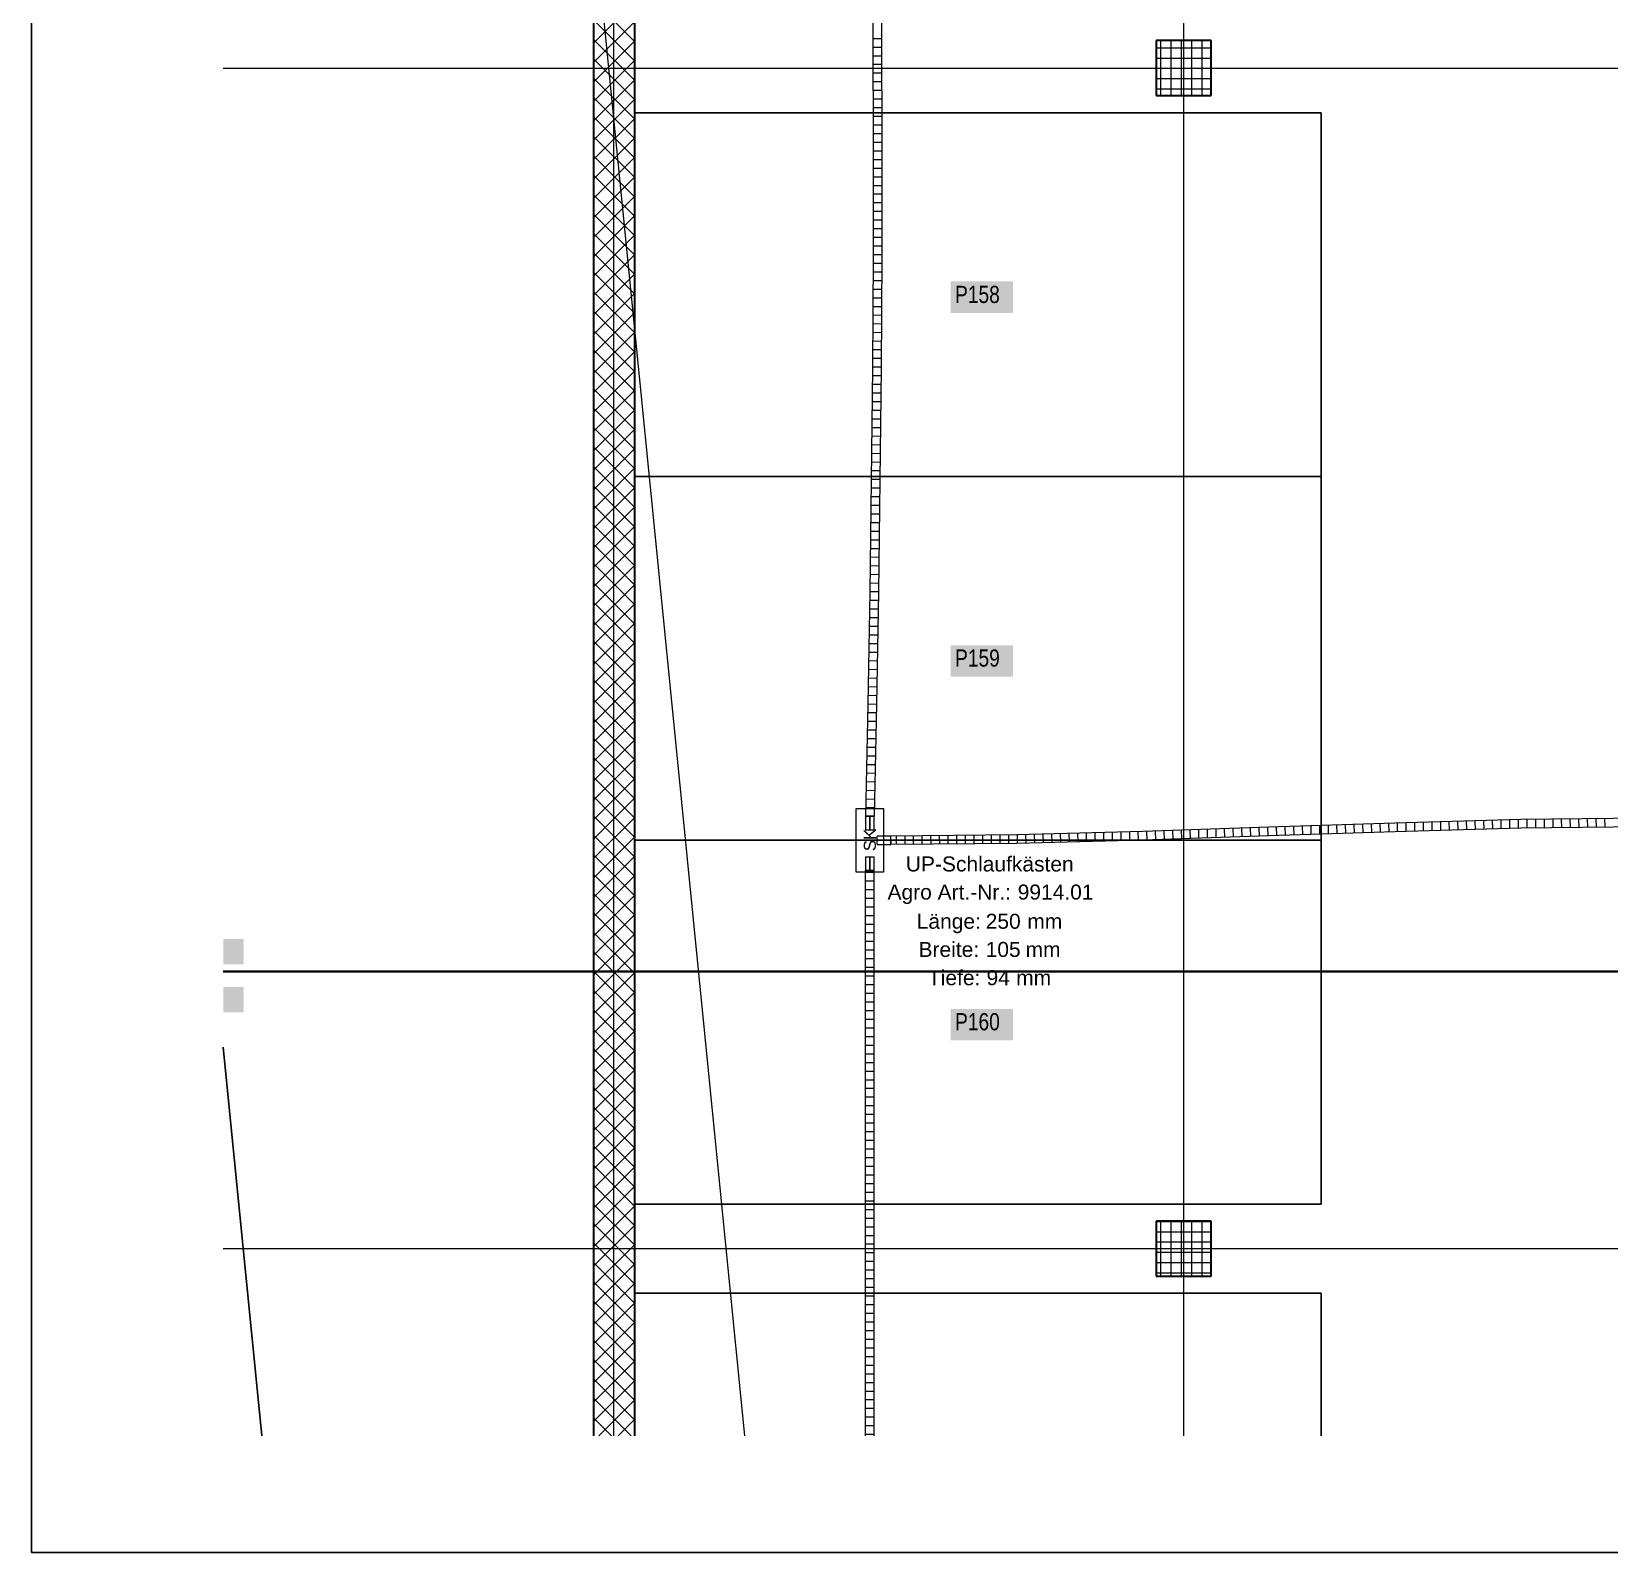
# Model space of a CAD drawing. Extents: x -882 to 613, y -179 to 707.
# Drawn here: x -882.4 to -652.5, y -174.5 to 47.1 of the extents above; entities that cross this region are included whole.
import ezdxf
from ezdxf.lldxf.tags import DXFTag

# ---------------------------------------------------------------- set-up
doc = ezdxf.new("R2010")
doc.units = 0
doc.layers.get('0').update_dxf_attribs({"lineweight": 13})
for name, color, linetype, lineweight, true_color in [('A-____-MATC-OTLN', 7, 'Strichpunkt - Mittel', 40, 0x0080ff), ('A-DETL-____-OTLN', 5, 'Continuous', 9, 0x0000ff), ('C-PROP-LINE-OTLN', 7, '_Grundgrenze_', 25, 0x800000), ('EL01_WAN_Röhre Decke', 1, 'Continuous', 13, 0xff0000), ('EL01_WAN_Röhre Decke Typ', 1, 'Continuous', 13, 0xff0000), ('EL01_WAN_Schlaufkasten', 1, 'Continuous', 13, 0xff0000), ('G-____-____-SYMB', 7, 'Strichpunkt - Weit', 5, 0x008080)]:
    doc.layers.add(name, color=color, linetype=linetype, lineweight=lineweight, true_color=true_color)
for name, color, linetype, lineweight in [('A-WALL-____-MCUT', 7, 'Continuous', 35), ('A-WALL-____-PATT', 7, 'Continuous', 35), ('C-PRKG-____-IDEN', 7, 'Continuous', 5), ('C-PRKG-____-OTLN', 7, 'Continuous', 9), ('S-COLS-____-MCUT', 7, 'Continuous', 35), ('S-COLS-____-OTLN', 7, 'Continuous', 9), ('S-GRID-____-OTLN', 7, 'Continuous', 5)]:
    doc.layers.add(name, color=color, linetype=linetype, lineweight=lineweight)
doc.styles.get("Standard").update_dxf_attribs({"font": 'arial.ttf'})
tags = doc.linetypes.add('_Grundgrenze_', pattern=[0.45, 0.2, -0.05, 0.05, -0.05, 0.05, -0.05]).pattern_tags.tags
tags[14:15] = [DXFTag(74, 4), DXFTag(75, 0), DXFTag(340, '0'), DXFTag(46, 1.0), DXFTag(50, 0.0), DXFTag(44, 0.0), DXFTag(45, 0.0)]
tags[12:13] = [DXFTag(74, 4), DXFTag(75, 0), DXFTag(340, '0'), DXFTag(46, 1.0), DXFTag(50, 0.0), DXFTag(44, 0.0), DXFTag(45, 0.0)]
tags[10:11] = [DXFTag(74, 4), DXFTag(75, 0), DXFTag(340, '0'), DXFTag(46, 1.0), DXFTag(50, 0.0), DXFTag(44, 0.0), DXFTag(45, 0.0)]
tags[8:9] = [DXFTag(74, 4), DXFTag(75, 0), DXFTag(340, '0'), DXFTag(46, 1.0), DXFTag(50, 0.0), DXFTag(44, 0.0), DXFTag(45, 0.0)]
tags[6:7] = [DXFTag(74, 4), DXFTag(75, 0), DXFTag(340, '0'), DXFTag(46, 1.0), DXFTag(50, 0.0), DXFTag(44, 0.0), DXFTag(45, 0.0)]
tags[4:5] = [DXFTag(74, 4), DXFTag(75, 0), DXFTag(340, '0'), DXFTag(46, 1.0), DXFTag(50, 0.0), DXFTag(44, 0.0), DXFTag(45, 0.0)]
tags = doc.linetypes.add('_Rasterlinie_', pattern=[0.375, 0.2, -0.05, 0.075, -0.05]).pattern_tags.tags
tags[10:11] = [DXFTag(74, 4), DXFTag(75, 0), DXFTag(340, '0'), DXFTag(46, 1.0), DXFTag(50, 0.0), DXFTag(44, 0.0), DXFTag(45, 0.0)]
tags[8:9] = [DXFTag(74, 4), DXFTag(75, 0), DXFTag(340, '0'), DXFTag(46, 1.0), DXFTag(50, 0.0), DXFTag(44, 0.0), DXFTag(45, 0.0)]
tags[6:7] = [DXFTag(74, 4), DXFTag(75, 0), DXFTag(340, '0'), DXFTag(46, 1.0), DXFTag(50, 0.0), DXFTag(44, 0.0), DXFTag(45, 0.0)]
tags[4:5] = [DXFTag(74, 4), DXFTag(75, 0), DXFTag(340, '0'), DXFTag(46, 1.0), DXFTag(50, 0.0), DXFTag(44, 0.0), DXFTag(45, 0.0)]
tags = doc.linetypes.add('_Strichliert - Fein_', pattern=[0.15, 0.1, -0.05]).pattern_tags.tags
tags[6:7] = [DXFTag(74, 4), DXFTag(75, 0), DXFTag(340, '0'), DXFTag(46, 1.0), DXFTag(50, 0.0), DXFTag(44, 0.0), DXFTag(45, 0.0)]
tags[4:5] = [DXFTag(74, 4), DXFTag(75, 0), DXFTag(340, '0'), DXFTag(46, 1.0), DXFTag(50, 0.0), DXFTag(44, 0.0), DXFTag(45, 0.0)]
tags = doc.linetypes.add('Strichpunkt - Mittel', pattern=[0.35, 0.15, -0.1, 0, -0.1]).pattern_tags.tags
tags[10:11] = [DXFTag(74, 4), DXFTag(75, 0), DXFTag(340, '0'), DXFTag(46, 1.0), DXFTag(50, 0.0), DXFTag(44, 0.0), DXFTag(45, 0.0)]
tags[8:9] = [DXFTag(74, 4), DXFTag(75, 0), DXFTag(340, '0'), DXFTag(46, 1.0), DXFTag(50, 0.0), DXFTag(44, 0.0), DXFTag(45, 0.0)]
tags[6:7] = [DXFTag(74, 4), DXFTag(75, 0), DXFTag(340, '0'), DXFTag(46, 1.0), DXFTag(50, 0.0), DXFTag(44, 0.0), DXFTag(45, 0.0)]
tags[4:5] = [DXFTag(74, 4), DXFTag(75, 0), DXFTag(340, '0'), DXFTag(46, 1.0), DXFTag(50, 0.0), DXFTag(44, 0.0), DXFTag(45, 0.0)]
tags = doc.linetypes.add('Strichpunkt - Weit', pattern=[0.5, 0.2, -0.15, 0, -0.15]).pattern_tags.tags
tags[10:11] = [DXFTag(74, 4), DXFTag(75, 0), DXFTag(340, '0'), DXFTag(46, 1.0), DXFTag(50, 0.0), DXFTag(44, 0.0), DXFTag(45, 0.0)]
tags[8:9] = [DXFTag(74, 4), DXFTag(75, 0), DXFTag(340, '0'), DXFTag(46, 1.0), DXFTag(50, 0.0), DXFTag(44, 0.0), DXFTag(45, 0.0)]
tags[6:7] = [DXFTag(74, 4), DXFTag(75, 0), DXFTag(340, '0'), DXFTag(46, 1.0), DXFTag(50, 0.0), DXFTag(44, 0.0), DXFTag(45, 0.0)]
tags[4:5] = [DXFTag(74, 4), DXFTag(75, 0), DXFTag(340, '0'), DXFTag(46, 1.0), DXFTag(50, 0.0), DXFTag(44, 0.0), DXFTag(45, 0.0)]
tags = doc.linetypes.add('STRICHPUNKT2', pattern=[12.7, 6.35, -3.175, 0, -3.175]).pattern_tags.tags
tags[10:11] = [DXFTag(74, 4), DXFTag(75, 0), DXFTag(340, '0'), DXFTag(46, 0.0), DXFTag(50, 0.0), DXFTag(44, 0.0), DXFTag(45, 0.0)]
tags[8:9] = [DXFTag(74, 4), DXFTag(75, 0), DXFTag(340, '0'), DXFTag(46, 0.0), DXFTag(50, 0.0), DXFTag(44, 0.0), DXFTag(45, 0.0)]
tags[6:7] = [DXFTag(74, 4), DXFTag(75, 0), DXFTag(340, '0'), DXFTag(46, 0.0), DXFTag(50, 0.0), DXFTag(44, 0.0), DXFTag(45, 0.0)]
tags[4:5] = [DXFTag(74, 4), DXFTag(75, 0), DXFTag(340, '0'), DXFTag(46, 0.0), DXFTag(50, 0.0), DXFTag(44, 0.0), DXFTag(45, 0.0)]

# ---------------------------------------------------------------- blocks, each defined once
blk = doc.blocks.new('Referenz-A0UJ2IESXE', base_point=(-902.38, -164.15))
at = {"layer": 'A-____-MATC-OTLN', "color": 0, "linetype": 'Strichpunkt - Mittel', "ltscale": 0.4}
blk.add_line((-854.49, -89.81), (391.8, -89.81), dxfattribs=at)
at = {"layer": 'A-DETL-____-OTLN', "color": 0, "linetype": '_Strichliert - Fein_', "ltscale": 0.13}
blk.add_line((-844.58, 506.17), (-778.51, -157.46), dxfattribs=at)
at = {"layer": 'A-WALL-____-MCUT', "color": 0, "linetype": 'Continuous', "ltscale": 0.35}
for p, q in [((-800.51, 219.29), (-800.51, -157.46)), ((-794.51, -157.46), (-794.51, 213.29))]:
    blk.add_line(p, q, dxfattribs=at)
at = {"layer": 'A-WALL-____-PATT', "color": 0, "linetype": 'Continuous', "lineweight": 9, "ltscale": 0.13}
for p, q in [((-794.51, 45.64), (-800.51, 51.64)), ((-800.51, 45.42), (-794.51, 51.42)), ((-794.51, 42.81), (-800.51, 48.81)), ((-800.51, 42.59), (-794.51, 48.59)), ((-794.51, 39.98), (-800.51, 45.98)), ((-800.51, 39.76), (-794.51, 45.76)), ((-794.51, 37.15), (-800.51, 43.15)), ((-800.51, 36.93), (-794.51, 42.93)), ((-794.51, 34.33), (-800.51, 40.33)), ((-800.51, 34.1), (-794.51, 40.1)), ((-794.51, 31.5), (-800.51, 37.5)), ((-800.51, 31.27), (-794.51, 37.27)), ((-794.51, 28.67), (-800.51, 34.67)), ((-800.51, 28.45), (-794.51, 34.45)), ((-794.51, 25.84), (-800.51, 31.84)), ((-800.51, 25.62), (-794.51, 31.62)), ((-794.51, 23.01), (-800.51, 29.01)), ((-800.51, 22.79), (-794.51, 28.79)), ((-794.51, 20.18), (-800.51, 26.18)), ((-800.51, 19.96), (-794.51, 25.96)), ((-794.51, 17.35), (-800.51, 23.35)), ((-800.51, 17.13), (-794.51, 23.13)), ((-794.51, 14.53), (-800.51, 20.53)), ((-800.51, 14.3), (-794.51, 20.3)), ((-794.51, 11.7), (-800.51, 17.7)), ((-800.51, 11.48), (-794.51, 17.48)), ((-794.51, 8.87), (-800.51, 14.87)), ((-800.51, 8.65), (-794.51, 14.65)), ((-794.51, 6.04), (-800.51, 12.04)), ((-800.51, 5.82), (-794.51, 11.82)), ((-794.51, 3.21), (-800.51, 9.21)), ((-800.51, 2.99), (-794.51, 8.99)), ((-794.51, 0.38), (-800.51, 6.38)), ((-800.51, 0.16), (-794.51, 6.16)), ((-794.51, -2.44), (-800.51, 3.56)), ((-800.51, -2.67), (-794.51, 3.33)), ((-794.51, -5.27), (-800.51, 0.73)), ((-800.51, -5.49), (-794.51, 0.51)), ((-794.51, -8.1), (-800.51, -2.1)), ((-800.51, -8.32), (-794.51, -2.32)), ((-794.51, -10.93), (-800.51, -4.93)), ((-800.51, -11.15), (-794.51, -5.15)), ((-794.51, -13.76), (-800.51, -7.76)), ((-800.51, -13.98), (-794.51, -7.98)), ((-794.51, -16.59), (-800.51, -10.59)), ((-800.51, -16.81), (-794.51, -10.81)), ((-794.51, -19.41), (-800.51, -13.41)), ((-800.51, -19.64), (-794.51, -13.64)), ((-794.51, -22.24), (-800.51, -16.24)), ((-800.51, -22.47), (-794.51, -16.47)), ((-794.51, -25.07), (-800.51, -19.07)), ((-800.51, -25.29), (-794.51, -19.29)), ((-794.51, -27.9), (-800.51, -21.9)), ((-800.51, -28.12), (-794.51, -22.12)), ((-794.51, -30.73), (-800.51, -24.73)), ((-800.51, -30.95), (-794.51, -24.95)), ((-794.51, -33.56), (-800.51, -27.56)), ((-800.51, -33.78), (-794.51, -27.78)), ((-794.51, -36.39), (-800.51, -30.39)), ((-800.51, -36.61), (-794.51, -30.61)), ((-794.51, -39.21), (-800.51, -33.21)), ((-800.51, -39.44), (-794.51, -33.44)), ((-794.51, -42.04), (-800.51, -36.04)), ((-800.51, -42.26), (-794.51, -36.26)), ((-794.51, -44.87), (-800.51, -38.87)), ((-800.51, -45.09), (-794.51, -39.09)), ((-794.51, -47.7), (-800.51, -41.7)), ((-800.51, -47.92), (-794.51, -41.92)), ((-794.51, -50.53), (-800.51, -44.53)), ((-800.51, -50.75), (-794.51, -44.75)), ((-794.51, -53.36), (-800.51, -47.36)), ((-800.51, -53.58), (-794.51, -47.58)), ((-794.51, -56.18), (-800.51, -50.18)), ((-800.51, -56.41), (-794.51, -50.41)), ((-794.51, -59.01), (-800.51, -53.01)), ((-800.51, -59.24), (-794.51, -53.24)), ((-794.51, -61.84), (-800.51, -55.84)), ((-800.51, -62.06), (-794.51, -56.06)), ((-794.51, -64.67), (-800.51, -58.67)), ((-800.51, -64.89), (-794.51, -58.89)), ((-794.51, -67.5), (-800.51, -61.5)), ((-800.51, -67.72), (-794.51, -61.72)), ((-794.51, -70.33), (-800.51, -64.33)), ((-800.51, -70.55), (-794.51, -64.55)), ((-794.51, -73.15), (-800.51, -67.15)), ((-800.51, -73.38), (-794.51, -67.38)), ((-794.51, -75.98), (-800.51, -69.98)), ((-800.51, -76.21), (-794.51, -70.21)), ((-794.51, -78.81), (-800.51, -72.81)), ((-800.51, -79.03), (-794.51, -73.03)), ((-794.51, -81.64), (-800.51, -75.64)), ((-800.51, -81.86), (-794.51, -75.86)), ((-794.51, -84.47), (-800.51, -78.47)), ((-800.51, -84.69), (-794.51, -78.69)), ((-794.51, -87.3), (-800.51, -81.3)), ((-800.51, -87.52), (-794.51, -81.52)), ((-794.51, -90.13), (-800.51, -84.13)), ((-800.51, -90.35), (-794.51, -84.35)), ((-794.51, -92.95), (-800.51, -86.95)), ((-800.51, -93.18), (-794.51, -87.18)), ((-794.51, -95.78), (-800.51, -89.78)), ((-800.51, -96), (-794.51, -90)), ((-794.51, -98.61), (-800.51, -92.61)), ((-800.51, -98.83), (-794.51, -92.83)), ((-794.51, -101.44), (-800.51, -95.44)), ((-800.51, -101.66), (-794.51, -95.66)), ((-794.51, -104.27), (-800.51, -98.27)), ((-800.51, -104.49), (-794.51, -98.49)), ((-794.51, -107.1), (-800.51, -101.1)), ((-800.51, -107.32), (-794.51, -101.32)), ((-794.51, -109.92), (-800.51, -103.92)), ((-800.51, -110.15), (-794.51, -104.15)), ((-794.51, -112.75), (-800.51, -106.75)), ((-800.51, -112.98), (-794.51, -106.98)), ((-794.51, -115.58), (-800.51, -109.58)), ((-800.51, -115.8), (-794.51, -109.8)), ((-794.51, -118.41), (-800.51, -112.41)), ((-800.51, -118.63), (-794.51, -112.63)), ((-794.51, -121.24), (-800.51, -115.24)), ((-800.51, -121.46), (-794.51, -115.46)), ((-794.51, -124.07), (-800.51, -118.07)), ((-800.51, -124.29), (-794.51, -118.29)), ((-794.51, -126.9), (-800.51, -120.9)), ((-800.51, -127.12), (-794.51, -121.12)), ((-794.51, -129.72), (-800.51, -123.72)), ((-800.51, -129.95), (-794.51, -123.95)), ((-794.51, -132.55), (-800.51, -126.55)), ((-800.51, -132.77), (-794.51, -126.77)), ((-794.51, -135.38), (-800.51, -129.38)), ((-800.51, -135.6), (-794.51, -129.6)), ((-794.51, -138.21), (-800.51, -132.21)), ((-800.51, -138.43), (-794.51, -132.43)), ((-794.51, -141.04), (-800.51, -135.04)), ((-800.51, -141.26), (-794.51, -135.26)), ((-794.51, -143.87), (-800.51, -137.87)), ((-800.51, -144.09), (-794.51, -138.09)), ((-794.51, -146.69), (-800.51, -140.69)), ((-800.51, -146.92), (-794.51, -140.92)), ((-794.51, -149.52), (-800.51, -143.52)), ((-800.51, -149.74), (-794.51, -143.74)), ((-794.51, -152.35), (-800.51, -146.35)), ((-800.51, -152.57), (-794.51, -146.57)), ((-794.51, -155.18), (-800.51, -149.18)), ((-800.51, -155.4), (-794.51, -149.4)), ((-795.06, -157.46), (-800.51, -152.01)), ((-799.74, -157.46), (-794.51, -152.23)), ((-797.89, -157.46), (-800.51, -154.84)), ((-796.91, -157.46), (-794.51, -155.06))]:
    blk.add_line(p, q, dxfattribs=at)
at = {"layer": 'C-PRKG-____-IDEN', "color": 7, "linetype": 'Continuous', "ltscale": 0.13, "true_color": 0xffffff}
for points in [[(-748.47, 6.1), (-739.4, 6.1), (-748.47, 10.7)], [(-739.4, 6.1), (-748.47, 10.7), (-739.4, 10.7)], [(-748.47, -46.89), (-739.4, -46.89), (-748.47, -42.29)], [(-739.4, -46.89), (-748.47, -42.29), (-739.4, -42.29)], [(-748.47, -99.88), (-739.4, -99.88), (-748.47, -95.28)], [(-739.4, -99.88), (-748.47, -95.28), (-739.4, -95.28)]]:
    blk.add_solid(points, dxfattribs=at)
at = {"layer": 'C-PRKG-____-OTLN', "color": 0, "linetype": 'Continuous', "ltscale": 0.13}
for p, q in [((-794.51, 35.26), (-794.51, -17.73)), ((-694.51, 35.26), (-794.51, 35.26)), ((-694.51, 35.26), (-794.51, 35.26)), ((-794.51, -17.73), (-794.51, 35.26)), ((-794.51, 35.26), (-694.51, 35.26)), ((-694.51, 35.26), (-694.51, -17.73)), ((-694.51, -17.73), (-694.51, 35.26)), ((-694.51, 35.26), (-694.51, -17.73)), ((-694.51, 35.26), (-694.51, 35.26)), ((-794.51, -17.73), (-794.51, -70.72)), ((-694.51, -17.73), (-794.51, -17.73)), ((-694.51, -17.73), (-794.51, -17.73)), ((-794.51, -70.72), (-794.51, -17.73)), ((-794.51, -17.73), (-694.51, -17.73)), ((-694.51, -17.73), (-794.51, -17.73)), ((-794.51, -17.73), (-694.51, -17.73)), ((-694.51, -17.73), (-794.51, -17.73)), ((-694.51, -17.73), (-694.51, -70.72)), ((-694.51, -70.72), (-694.51, -17.73)), ((-694.51, -17.73), (-694.51, -70.72)), ((-694.51, -17.73), (-694.51, -17.73)), ((-694.51, -17.73), (-694.51, -17.73)), ((-794.51, -70.72), (-794.51, -123.71)), ((-694.51, -70.72), (-794.51, -70.72)), ((-694.51, -70.72), (-794.51, -70.72)), ((-794.51, -123.71), (-794.51, -70.72)), ((-794.51, -70.72), (-694.51, -70.72)), ((-694.51, -70.72), (-794.51, -70.72)), ((-794.51, -70.72), (-694.51, -70.72)), ((-694.51, -70.72), (-794.51, -70.72)), ((-694.51, -70.72), (-694.51, -123.71)), ((-694.51, -123.71), (-694.51, -70.72)), ((-694.51, -70.72), (-694.51, -123.71)), ((-694.51, -70.72), (-694.51, -70.72)), ((-694.51, -70.72), (-694.51, -70.72)), ((-694.51, -123.71), (-794.51, -123.71)), ((-794.51, -123.71), (-694.51, -123.71)), ((-694.51, -123.71), (-794.51, -123.71)), ((-694.51, -123.71), (-694.51, -123.71)), ((-794.51, -136.71), (-794.51, -157.46)), ((-694.51, -136.71), (-794.51, -136.71)), ((-694.51, -136.71), (-794.51, -136.71)), ((-794.51, -157.46), (-794.51, -136.71)), ((-794.51, -136.71), (-694.51, -136.71)), ((-694.51, -136.71), (-694.51, -157.46)), ((-694.51, -157.46), (-694.51, -136.71)), ((-694.51, -136.71), (-694.51, -157.46)), ((-694.51, -136.71), (-694.51, -136.71))]:
    blk.add_line(p, q, dxfattribs=at)
at = {"layer": 'C-PROP-LINE-OTLN', "color": 0, "linetype": '_Grundgrenze_', "lineweight": -2, "ltscale": 0.25}
blk.add_line((-848.85, -157.46), (-854.49, -100.86), dxfattribs=at)
at = {"layer": 'G-____-____-SYMB', "color": 7, "linetype": 'Continuous', "ltscale": 0.13, "true_color": 0xffffff}
for points in [[(-854.49, -88.81), (-851.52, -88.81), (-854.49, -85.1)], [(-851.52, -88.81), (-854.49, -85.1), (-851.52, -85.1)], [(-854.49, -95.77), (-851.52, -95.77), (-854.49, -92.07)], [(-851.52, -95.77), (-854.49, -92.07), (-851.52, -92.07)]]:
    blk.add_solid(points, dxfattribs=at)
at = {"layer": 'S-COLS-____-MCUT', "color": 0, "linetype": 'Continuous', "ltscale": 0.35}
for p, q in [((-710.51, 45.79), (-718.51, 45.79)), ((-718.51, 45.79), (-718.51, 37.79)), ((-710.51, 37.79), (-710.51, 45.79)), ((-718.51, 37.79), (-710.51, 37.79)), ((-710.51, -126.21), (-718.51, -126.21)), ((-718.51, -126.21), (-718.51, -134.21)), ((-710.51, -134.21), (-710.51, -126.21)), ((-718.51, -134.21), (-710.51, -134.21))]:
    blk.add_line(p, q, dxfattribs=at)
at = {"layer": 'S-COLS-____-OTLN', "color": 0, "linetype": 'Continuous', "ltscale": 0.13}
for p, q in [((-718.51, 44.76), (-710.51, 44.76)), ((-717.85, 37.79), (-717.85, 45.79)), ((-716.35, 37.79), (-716.35, 45.79)), ((-714.85, 37.79), (-714.85, 45.79)), ((-713.35, 37.79), (-713.35, 45.79)), ((-711.85, 37.79), (-711.85, 45.79)), ((-718.51, 43.26), (-710.51, 43.26)), ((-718.51, 41.76), (-710.51, 41.76)), ((-718.51, 40.26), (-710.51, 40.26)), ((-718.51, 38.76), (-710.51, 38.76)), ((-718.51, -126.24), (-710.51, -126.24)), ((-717.85, -134.21), (-717.85, -126.21)), ((-716.35, -134.21), (-716.35, -126.21)), ((-714.85, -134.21), (-714.85, -126.21)), ((-713.35, -134.21), (-713.35, -126.21)), ((-711.85, -134.21), (-711.85, -126.21)), ((-718.51, -127.74), (-710.51, -127.74)), ((-718.51, -129.24), (-710.51, -129.24)), ((-718.51, -130.74), (-710.51, -130.74)), ((-718.51, -132.24), (-710.51, -132.24)), ((-718.51, -133.74), (-710.51, -133.74))]:
    blk.add_line(p, q, dxfattribs=at)
at = {"layer": 'S-GRID-____-OTLN', "color": 0, "linetype": '_Rasterlinie_', "ltscale": 0.13}
for p, q in [((-797.56, -157.46), (-797.56, 660.29)), ((-714.51, -157.46), (-714.51, 660.29)), ((-854.49, 41.79), (45.92, 41.79)), ((-854.49, -130.21), (391.8, -130.21))]:
    blk.add_line(p, q, dxfattribs=at)
at = {"layer": 'C-PRKG-____-IDEN', "color": 0, "linetype": 'Continuous', "ltscale": 0.13, "char_height": 2.5, "attachment_point": 1}
for s, insert in [('{\\W0.8;\\fArial;P158}', (-747.84, 10.07)), ('{\\W0.8;\\fArial;P159}', (-747.84, -42.91)), ('{\\W0.8;\\fArial;P160}', (-747.84, -95.9))]:
    blk.add_mtext(s, dxfattribs=dict(at, insert=insert))
blk = doc.blocks.new('Flexrohr-A0UJ2IKIXE', base_point=(-760.89, -157.46))
at = {"color": 0, "linetype": 'ByBlock', "lineweight": -2, "ltscale": 0.13}
for p, q in [((-760.89, -75.12), (-760.86, -75.12)), ((-760.86, -75.12), (-760.89, -75.12)), ((-760.89, -98.68), (-760.89, -75.12)), ((-760.8, -75.11), (-760.86, -75.12)), ((-760.86, -75.12), (-760.8, -75.12)), ((-759.66, -75.4), (-760.85, -75.4)), ((-760.7, -75.11), (-760.8, -75.11)), ((-760.8, -75.12), (-760.7, -75.12)), ((-760.57, -75.11), (-760.7, -75.11)), ((-760.7, -75.12), (-760.57, -75.12)), ((-760.42, -75.11), (-760.57, -75.11)), ((-760.57, -75.12), (-760.42, -75.12)), ((-760.26, -75.11), (-760.42, -75.11)), ((-760.42, -75.12), (-760.26, -75.12)), ((-760.09, -75.11), (-760.26, -75.11)), ((-760.26, -75.12), (-760.09, -75.12)), ((-759.94, -75.11), (-760.09, -75.11)), ((-760.09, -75.12), (-759.94, -75.12)), ((-759.81, -75.11), (-759.94, -75.11)), ((-759.94, -75.12), (-759.81, -75.12)), ((-759.71, -75.11), (-759.81, -75.11)), ((-759.81, -75.12), (-759.71, -75.12)), ((-759.65, -75.12), (-759.71, -75.11)), ((-759.71, -75.12), (-759.65, -75.12)), ((-759.65, -75.12), (-759.63, -75.12)), ((-759.63, -75.12), (-759.65, -75.12)), ((-759.63, -98.68), (-759.63, -75.12)), ((-759.66, -76.66), (-760.85, -76.66)), ((-759.66, -77.92), (-760.85, -77.92)), ((-759.66, -79.18), (-760.85, -79.18)), ((-759.66, -80.44), (-760.85, -80.44)), ((-759.66, -81.7), (-760.85, -81.7)), ((-759.66, -82.96), (-760.85, -82.96)), ((-759.66, -84.22), (-760.85, -84.22)), ((-759.66, -85.48), (-760.85, -85.48)), ((-759.66, -86.74), (-760.85, -86.74)), ((-759.66, -88), (-760.85, -88)), ((-759.66, -89.26), (-760.85, -89.26)), ((-759.66, -90.52), (-760.85, -90.52)), ((-759.66, -91.78), (-760.85, -91.78)), ((-759.66, -93.04), (-760.85, -93.04)), ((-759.66, -94.3), (-760.85, -94.3)), ((-759.66, -95.56), (-760.85, -95.56)), ((-760.89, -122.24), (-760.89, -98.68)), ((-759.66, -96.82), (-760.85, -96.82)), ((-759.66, -98.08), (-760.85, -98.08)), ((-759.63, -122.24), (-759.63, -98.68)), ((-759.66, -99.34), (-760.85, -99.34)), ((-759.66, -100.6), (-760.85, -100.6)), ((-759.66, -101.86), (-760.85, -101.86)), ((-759.66, -103.12), (-760.85, -103.12)), ((-759.66, -104.38), (-760.85, -104.38)), ((-759.66, -105.64), (-760.85, -105.64)), ((-759.66, -106.9), (-760.85, -106.9)), ((-759.66, -108.16), (-760.85, -108.16)), ((-759.66, -109.42), (-760.85, -109.42)), ((-759.66, -110.68), (-760.85, -110.68)), ((-759.66, -111.94), (-760.85, -111.94)), ((-759.66, -113.2), (-760.85, -113.2)), ((-759.66, -114.46), (-760.85, -114.46)), ((-759.66, -115.72), (-760.85, -115.72)), ((-759.66, -116.98), (-760.85, -116.98)), ((-759.66, -118.24), (-760.85, -118.24)), ((-759.66, -119.5), (-760.85, -119.5)), ((-759.66, -120.76), (-760.85, -120.76)), ((-760.89, -145.79), (-760.89, -122.24)), ((-759.66, -122.02), (-760.85, -122.02)), ((-759.66, -123.28), (-760.85, -123.28)), ((-759.63, -145.79), (-759.63, -122.24)), ((-759.66, -124.54), (-760.85, -124.54)), ((-759.66, -125.8), (-760.85, -125.8)), ((-759.66, -127.06), (-760.85, -127.06)), ((-759.66, -128.32), (-760.85, -128.32)), ((-759.66, -129.58), (-760.85, -129.58)), ((-759.66, -130.84), (-760.85, -130.84)), ((-759.66, -132.1), (-760.85, -132.1)), ((-759.66, -133.36), (-760.85, -133.36)), ((-759.66, -134.62), (-760.85, -134.62)), ((-759.66, -135.88), (-760.85, -135.88)), ((-759.66, -137.14), (-760.85, -137.14)), ((-759.66, -138.4), (-760.85, -138.4)), ((-759.66, -139.66), (-760.85, -139.66)), ((-759.66, -140.92), (-760.85, -140.92)), ((-759.66, -142.18), (-760.85, -142.18)), ((-759.66, -143.44), (-760.85, -143.44)), ((-759.66, -144.7), (-760.85, -144.7)), ((-760.89, -157.46), (-760.89, -145.79)), ((-759.66, -145.96), (-760.85, -145.96)), ((-759.63, -157.46), (-759.63, -145.79)), ((-759.66, -147.22), (-760.85, -147.22)), ((-759.66, -148.48), (-760.85, -148.48)), ((-759.66, -149.74), (-760.85, -149.74)), ((-759.66, -151), (-760.85, -151)), ((-759.66, -152.26), (-760.85, -152.26)), ((-759.66, -153.52), (-760.85, -153.52)), ((-759.66, -154.78), (-760.85, -154.78)), ((-759.66, -156.04), (-760.85, -156.04)), ((-759.66, -157.3), (-760.85, -157.3))]:
    blk.add_line(p, q, dxfattribs=at)
blk = doc.blocks.new('Wickelfalzrohr-A0UJ2IKKXE', base_point=(-760.89, -69.22))
at = {"color": 0, "linetype": 'ByBlock', "lineweight": -2, "ltscale": 0.13}
for p, q in [((-760.89, -67.22), (-760.89, -69.22)), ((-760.52, -67.22), (-760.89, -67.22)), ((-760, -67.22), (-760.52, -67.22)), ((-759.63, -67.22), (-760, -67.22)), ((-759.63, -69.22), (-759.63, -67.22)), ((-760.52, -69.22), (-760.89, -69.22)), ((-760, -69.22), (-760.52, -69.22)), ((-759.63, -69.22), (-760, -69.22))]:
    blk.add_line(p, q, dxfattribs=at)
at = {"color": 0, "linetype": 'STRICHPUNKT2', "lineweight": 25, "ltscale": 0.25}
blk.add_line((-760.26, -69.22), (-760.26, -67.22), dxfattribs=at)
blk = doc.blocks.new('Flexrohr-A0UJ2IL0XE', base_point=(-757.21, -71.37))
at = {"color": 0, "linetype": 'ByBlock', "lineweight": -2, "ltscale": 0.13}
for p, q in [((-702.14, -68.82), (-720.49, -69.43)), ((-704.82, -68.95), (-704.78, -70.13)), ((-703.56, -68.9), (-703.52, -70.09)), ((-702.3, -68.86), (-702.27, -70.05)), ((-683.77, -68.2), (-702.14, -68.82)), ((-701.05, -68.82), (-701.01, -70)), ((-699.79, -68.78), (-699.75, -69.96)), ((-698.53, -68.73), (-698.49, -69.92)), ((-697.27, -68.69), (-697.23, -69.88)), ((-696.01, -68.65), (-695.97, -69.83)), ((-694.75, -68.61), (-694.71, -69.79)), ((-693.49, -68.56), (-693.45, -69.75)), ((-692.23, -68.52), (-692.2, -69.7)), ((-690.97, -68.48), (-690.94, -69.66)), ((-689.72, -68.44), (-689.68, -69.62)), ((-688.46, -68.39), (-688.42, -69.58)), ((-687.2, -68.35), (-687.16, -69.53)), ((-685.94, -68.31), (-685.9, -69.49)), ((-684.68, -68.27), (-684.64, -69.45)), ((-665.41, -67.7), (-683.77, -68.2)), ((-665.38, -68.96), (-683.74, -69.46)), ((-683.42, -68.22), (-683.39, -69.41)), ((-682.16, -68.19), (-682.13, -69.37)), ((-680.9, -68.16), (-680.87, -69.34)), ((-679.64, -68.12), (-679.61, -69.31)), ((-678.38, -68.09), (-678.35, -69.27)), ((-677.12, -68.06), (-677.09, -69.24)), ((-675.86, -68.02), (-675.83, -69.21)), ((-674.6, -67.99), (-674.57, -69.17)), ((-673.34, -67.95), (-673.32, -69.14)), ((-672.09, -67.92), (-672.06, -69.1)), ((-670.83, -67.89), (-670.8, -69.07)), ((-669.57, -67.85), (-669.54, -69.04)), ((-668.31, -67.82), (-668.28, -69)), ((-667.05, -67.78), (-667.02, -68.97)), ((-665.79, -67.75), (-665.76, -68.93)), ((-647.04, -67.47), (-665.41, -67.7)), ((-647.04, -68.73), (-665.38, -68.96)), ((-664.53, -67.73), (-664.5, -68.91)), ((-663.27, -67.71), (-663.25, -68.9)), ((-662.01, -67.7), (-661.99, -68.88)), ((-660.75, -67.68), (-660.73, -68.87)), ((-659.49, -67.67), (-659.47, -68.85)), ((-658.23, -67.65), (-658.21, -68.84)), ((-656.97, -67.64), (-656.95, -68.82)), ((-655.7, -67.62), (-655.69, -68.8)), ((-654.44, -67.6), (-654.43, -68.79)), ((-653.18, -67.59), (-653.17, -68.77)), ((-738.85, -69.9), (-757.21, -70.09)), ((-757.21, -70.11), (-757.21, -70.09)), ((-757.21, -70.17), (-757.21, -70.11)), ((-757.21, -70.27), (-757.21, -70.17)), ((-757.21, -70.4), (-757.21, -70.27)), ((-757.21, -70.56), (-757.21, -70.4)), ((-757.21, -70.72), (-757.21, -70.56)), ((-757.21, -70.72), (-757.21, -70.88)), ((-757.21, -70.88), (-757.21, -71.03)), ((-757.21, -71.03), (-757.21, -71.16)), ((-757.21, -71.16), (-757.21, -71.26)), ((-738.83, -71.16), (-757.21, -71.35)), ((-757.21, -71.26), (-757.21, -71.33)), ((-756.44, -70.12), (-756.44, -71.3)), ((-755.18, -70.11), (-755.18, -71.29)), ((-753.92, -70.09), (-753.92, -71.28)), ((-752.66, -70.08), (-752.66, -71.26)), ((-751.4, -70.07), (-751.39, -71.25)), ((-750.14, -70.05), (-750.13, -71.24)), ((-748.88, -70.04), (-748.87, -71.23)), ((-747.62, -70.03), (-747.61, -71.21)), ((-746.36, -70.02), (-746.35, -71.2)), ((-745.11, -70), (-745.09, -71.19)), ((-743.85, -69.99), (-743.83, -71.18)), ((-742.59, -69.98), (-742.57, -71.16)), ((-741.33, -69.97), (-741.31, -71.15)), ((-740.07, -69.95), (-740.05, -71.14)), ((-720.49, -69.43), (-738.85, -69.9)), ((-720.46, -70.69), (-738.83, -71.16)), ((-738.81, -69.94), (-738.79, -71.12)), ((-737.55, -69.91), (-737.53, -71.09)), ((-736.29, -69.87), (-736.27, -71.06)), ((-735.03, -69.84), (-735.01, -71.03)), ((-733.77, -69.81), (-733.75, -70.99)), ((-732.52, -69.78), (-732.49, -70.96)), ((-731.26, -69.75), (-731.23, -70.93)), ((-730, -69.71), (-729.97, -70.9)), ((-728.74, -69.68), (-728.71, -70.87)), ((-727.48, -69.65), (-727.45, -70.83)), ((-726.22, -69.62), (-726.19, -70.8)), ((-724.96, -69.59), (-724.93, -70.77)), ((-723.7, -69.55), (-723.67, -70.74)), ((-722.44, -69.52), (-722.41, -70.7)), ((-721.19, -69.49), (-721.15, -70.67)), ((-702.09, -70.08), (-720.46, -70.69)), ((-719.93, -69.45), (-719.89, -70.64)), ((-718.67, -69.41), (-718.63, -70.59)), ((-717.41, -69.37), (-717.37, -70.55)), ((-716.15, -69.33), (-716.11, -70.51)), ((-714.89, -69.28), (-714.86, -70.47)), ((-713.63, -69.24), (-713.6, -70.43)), ((-712.37, -69.2), (-712.34, -70.38)), ((-711.12, -69.16), (-711.08, -70.34)), ((-709.86, -69.12), (-709.82, -70.3)), ((-708.6, -69.07), (-708.56, -70.26)), ((-707.34, -69.03), (-707.3, -70.21)), ((-706.08, -68.99), (-706.04, -70.17)), ((-683.74, -69.46), (-702.09, -70.08)), ((-757.21, -71.33), (-757.21, -71.35))]:
    blk.add_line(p, q, dxfattribs=at)
blk = doc.blocks.new('Wickelfalzrohr-A0UJ2IL6XE', base_point=(-760.89, -75.12))
at = {"color": 0, "linetype": 'ByBlock', "lineweight": -2, "ltscale": 0.13}
for p, q in [((-760.89, -73.12), (-760.89, -75.12)), ((-760.89, -73.12), (-760.52, -73.12)), ((-760.52, -73.12), (-760, -73.12)), ((-760, -73.12), (-759.63, -73.12)), ((-759.63, -75.12), (-759.63, -73.12)), ((-760.89, -75.12), (-760.52, -75.12)), ((-760.52, -75.12), (-760, -75.12)), ((-760, -75.12), (-759.63, -75.12))]:
    blk.add_line(p, q, dxfattribs=at)
at = {"color": 0, "linetype": 'STRICHPUNKT2', "lineweight": 25, "ltscale": 0.25}
blk.add_line((-760.26, -73.12), (-760.26, -75.12), dxfattribs=at)
blk = doc.blocks.new('MText-A0UJ2ILIXE', base_point=(-757.68, -91.83))
at = {"color": 0, "linetype": 'ByBlock', "lineweight": -2, "ltscale": 0.13, "char_height": 2.1875, "attachment_point": 1}
for s, insert in [('{\\fArial;UP-Schlaufkästen}', (-755.01, -73.07)), ('{\\fArial;Agro}', (-757.68, -77.16)), ('{\\fArial;Art.-Nr.:}', (-750.38, -77.16)), ('{\\fArial;9914.01}', (-738.71, -77.16)), ('{\\fArial;Länge:}', (-753.42, -81.42)), ('{\\fArial;250}', (-743.37, -81.42)), ('{\\fArial;mm}', (-737.31, -81.42)), ('{\\fArial;Breite:}', (-753.16, -85.52)), ('{\\fArial;105}', (-743.38, -85.52)), ('{\\fArial;mm}', (-737.56, -85.52)), ('{\\fArial;Tiefe:}', (-751.79, -89.64)), ('{\\fArial;94}', (-743.25, -89.64)), ('{\\fArial;mm}', (-738.93, -89.64))]:
    blk.add_mtext(s, dxfattribs=dict(at, insert=insert))
blk = doc.blocks.new('Flexrohr-A0UJ2IM4XE', base_point=(-760.89, -67.25))
at = {"color": 0, "linetype": 'ByBlock', "lineweight": -2, "ltscale": 0.13}
for p, q in [((-759.91, 61.53), (-759.81, 46.16)), ((-758.65, 61.54), (-758.55, 46.16)), ((-759.81, 46.16), (-759.76, 30.79)), ((-759.77, 46.12), (-758.59, 46.12)), ((-758.55, 46.16), (-758.5, 30.79)), ((-759.77, 44.86), (-758.58, 44.86)), ((-759.76, 43.6), (-758.58, 43.6)), ((-759.76, 42.34), (-758.58, 42.34)), ((-759.76, 41.08), (-758.57, 41.09)), ((-759.75, 39.82), (-758.57, 39.83)), ((-759.75, 38.56), (-758.56, 38.57)), ((-759.74, 37.3), (-758.56, 37.31)), ((-759.74, 36.04), (-758.56, 36.05)), ((-759.74, 34.78), (-758.55, 34.79)), ((-759.73, 33.52), (-758.55, 33.53)), ((-759.73, 32.26), (-758.54, 32.27)), ((-759.76, 30.79), (-759.79, 14.45)), ((-759.73, 31.01), (-758.54, 31.01)), ((-758.5, 30.79), (-758.53, 14.44)), ((-759.73, 29.75), (-758.54, 29.75)), ((-759.73, 28.49), (-758.54, 28.49)), ((-759.73, 27.23), (-758.55, 27.23)), ((-759.73, 25.97), (-758.55, 25.97)), ((-759.74, 23.45), (-758.55, 23.45)), ((-759.73, 24.71), (-758.55, 24.71)), ((-759.74, 22.19), (-758.55, 22.19)), ((-759.74, 20.93), (-758.55, 20.93)), ((-759.74, 19.67), (-758.56, 19.67)), ((-759.74, 18.41), (-758.56, 18.41)), ((-759.74, 17.15), (-758.56, 17.15)), ((-759.79, 14.45), (-759.88, -1.89)), ((-759.75, 15.89), (-758.56, 15.89)), ((-759.75, 14.63), (-758.56, 14.63)), ((-758.53, 14.44), (-758.62, -1.9)), ((-759.76, 12.11), (-758.58, 12.11)), ((-759.75, 13.37), (-758.57, 13.37)), ((-759.78, 9.6), (-758.59, 9.59)), ((-759.77, 10.86), (-758.58, 10.85)), ((-759.79, 7.08), (-758.61, 7.07)), ((-759.78, 8.34), (-758.6, 8.33)), ((-759.8, 5.82), (-758.61, 5.81)), ((-759.81, 4.56), (-758.62, 4.55)), ((-759.81, 3.3), (-758.63, 3.29)), ((-759.83, 0.78), (-758.64, 0.77)), ((-759.82, 2.04), (-758.64, 2.03)), ((-759.88, -1.89), (-760.05, -18.23)), ((-759.84, -0.48), (-758.65, -0.49)), ((-759.84, -1.74), (-758.66, -1.75)), ((-758.62, -1.9), (-758.79, -18.24)), ((-759.87, -4.26), (-758.68, -4.27)), ((-759.86, -3), (-758.67, -3.01)), ((-759.89, -6.77), (-758.71, -6.79)), ((-759.88, -5.52), (-758.7, -5.53)), ((-759.91, -8.03), (-758.72, -8.05)), ((-759.93, -10.55), (-758.75, -10.56)), ((-759.92, -9.29), (-758.74, -9.3)), ((-759.96, -13.07), (-758.77, -13.08)), ((-759.95, -11.81), (-758.76, -11.82)), ((-759.98, -15.59), (-758.8, -15.6)), ((-759.97, -14.33), (-758.79, -14.34)), ((-760.05, -18.23), (-760.27, -34.56)), ((-760.01, -18.11), (-758.82, -18.12)), ((-760, -16.85), (-758.81, -16.86)), ((-758.79, -18.24), (-759.01, -34.58)), ((-760.04, -20.63), (-758.86, -20.64)), ((-760.03, -19.37), (-758.84, -19.38)), ((-760.06, -21.88), (-758.88, -21.9)), ((-760.1, -24.4), (-758.91, -24.42)), ((-760.08, -23.14), (-758.89, -23.16)), ((-760.13, -26.92), (-758.95, -26.94)), ((-760.11, -25.66), (-758.93, -25.68)), ((-760.17, -29.44), (-758.98, -29.46)), ((-760.15, -28.18), (-758.96, -28.2)), ((-760.2, -31.96), (-759.02, -31.97)), ((-760.18, -30.7), (-759, -30.71)), ((-760.24, -34.47), (-759.05, -34.49)), ((-760.22, -33.22), (-759.03, -33.23)), ((-760.27, -34.56), (-760.56, -50.88)), ((-760.26, -35.73), (-759.07, -35.75)), ((-759.01, -34.58), (-759.3, -50.91)), ((-760.3, -38.25), (-759.12, -38.27)), ((-760.28, -36.99), (-759.09, -37.01)), ((-760.34, -40.77), (-759.16, -40.79)), ((-760.32, -39.51), (-759.14, -39.53)), ((-760.39, -43.29), (-759.2, -43.31)), ((-760.37, -42.03), (-759.18, -42.05)), ((-760.43, -45.8), (-759.25, -45.82)), ((-760.41, -44.54), (-759.22, -44.56)), ((-760.45, -47.06), (-759.27, -47.08)), ((-760.5, -49.58), (-759.31, -49.6)), ((-760.47, -48.32), (-759.29, -48.34)), ((-760.56, -50.88), (-760.89, -67.2)), ((-760.54, -52.1), (-759.36, -52.12)), ((-760.52, -50.84), (-759.33, -50.86)), ((-759.3, -50.91), (-759.63, -67.23)), ((-760.59, -54.61), (-759.41, -54.64)), ((-760.57, -53.35), (-759.38, -53.38)), ((-760.64, -57.13), (-759.46, -57.15)), ((-760.62, -55.87), (-759.44, -55.89)), ((-760.7, -59.65), (-759.51, -59.67)), ((-760.67, -58.39), (-759.49, -58.41)), ((-760.72, -60.9), (-759.54, -60.93)), ((-760.77, -63.42), (-759.59, -63.45)), ((-760.75, -62.16), (-759.56, -62.19)), ((-760.82, -65.94), (-759.64, -65.96)), ((-760.8, -64.68), (-759.61, -64.7)), ((-760.87, -67.21), (-760.89, -67.2)), ((-760.89, -67.2), (-760.87, -67.2)), ((-760.87, -67.2), (-760.8, -67.19)), ((-760.8, -67.22), (-760.87, -67.21)), ((-760.85, -67.2), (-759.66, -67.22)), ((-760.8, -67.19), (-760.7, -67.19)), ((-760.7, -67.23), (-760.8, -67.22)), ((-760.7, -67.19), (-760.57, -67.19)), ((-760.57, -67.24), (-760.7, -67.23)), ((-760.57, -67.19), (-760.42, -67.19)), ((-760.42, -67.24), (-760.57, -67.24)), ((-760.42, -67.19), (-760.26, -67.19)), ((-760.26, -67.25), (-760.42, -67.24)), ((-760.26, -67.19), (-760.09, -67.19)), ((-760.09, -67.25), (-760.26, -67.25)), ((-760.09, -67.19), (-759.94, -67.2)), ((-759.94, -67.25), (-760.09, -67.25)), ((-759.94, -67.2), (-759.81, -67.21)), ((-759.81, -67.25), (-759.94, -67.25)), ((-759.81, -67.21), (-759.71, -67.21)), ((-759.71, -67.24), (-759.81, -67.25)), ((-759.71, -67.21), (-759.65, -67.22)), ((-759.65, -67.24), (-759.71, -67.24)), ((-759.65, -67.22), (-759.63, -67.23)), ((-759.63, -67.23), (-759.65, -67.24))]:
    blk.add_line(p, q, dxfattribs=at)
blk = doc.blocks.new('Wickelfalzrohr-A0UJ2IMQXE', base_point=(-759.21, -71.35))
at = {"color": 0, "linetype": 'ByBlock', "lineweight": -2, "ltscale": 0.13}
for p, q in [((-757.21, -70.09), (-759.21, -70.09)), ((-759.21, -70.46), (-759.21, -70.09)), ((-759.21, -70.98), (-759.21, -70.46)), ((-759.21, -71.35), (-759.21, -70.98)), ((-757.21, -70.46), (-757.21, -70.09)), ((-757.21, -70.98), (-757.21, -70.46)), ((-757.21, -71.35), (-757.21, -70.98)), ((-759.21, -71.35), (-757.21, -71.35))]:
    blk.add_line(p, q, dxfattribs=at)
at = {"color": 0, "linetype": 'STRICHPUNKT2', "lineweight": 25, "ltscale": 0.25}
blk.add_line((-759.21, -70.72), (-757.21, -70.72), dxfattribs=at)
blk = doc.blocks.new('Schlaufkasten Decke (multi)-A0UJ2IN2XE', base_point=(-762.26, -75.36))
at = {"color": 0, "linetype": 'ByBlock', "lineweight": -2, "ltscale": 0.13}
for p, q in [((-762.26, -66.08), (-758.26, -66.08)), ((-762.26, -75.36), (-762.26, -66.08)), ((-758.26, -66.08), (-758.26, -75.36)), ((-758.26, -75.36), (-762.26, -75.36))]:
    blk.add_line(p, q, dxfattribs=at)
at = {"color": 0, "linetype": 'ByBlock', "lineweight": -2, "ltscale": 0.13, "insert": (-761.14, -72.3), "char_height": 1.76, "attachment_point": 1, "rotation": 90}
blk.add_mtext('{\\fArial;SK}', dxfattribs=at)

msp = doc.modelspace()

# ---------------------------------------------------------------- linework, layer by layer
at = {"color": 0, "linetype": 'ByBlock', "lineweight": -2, "ltscale": 0.13}
for p, q in [((-882.42, 706.53), (-882.42, -174.47)), ((-882.42, -174.47), (607.58, -174.47))]:
    msp.add_line(p, q, dxfattribs=at)

# ---------------------------------------------------------------- block references
at = {"color": 9, "lineweight": 25, "ltscale": 0.25, "true_color": 0xc0c0c0}
msp.add_blockref('Referenz-A0UJ2IESXE', (-902.38, -164.15), dxfattribs=at)
at = {"layer": 'EL01_WAN_Röhre Decke', "color": 1, "ltscale": 0.13, "true_color": 0xff0000}
for name, p in [('Flexrohr-A0UJ2IM4XE', (-760.89, -67.25)), ('Wickelfalzrohr-A0UJ2IKKXE', (-760.89, -69.22)), ('Flexrohr-A0UJ2IL0XE', (-757.21, -71.37)), ('Wickelfalzrohr-A0UJ2IMQXE', (-759.21, -71.35)), ('Wickelfalzrohr-A0UJ2IL6XE', (-760.89, -75.12)), ('Flexrohr-A0UJ2IKIXE', (-760.89, -157.46))]:
    msp.add_blockref(name, p, dxfattribs=at)
at = {"layer": 'EL01_WAN_Röhre Decke Typ', "color": 1, "ltscale": 0.13, "true_color": 0xff0000}
msp.add_blockref('MText-A0UJ2ILIXE', (-757.68, -91.83), dxfattribs=at)
at = {"layer": 'EL01_WAN_Schlaufkasten', "ltscale": 0.13}
msp.add_blockref('Schlaufkasten Decke (multi)-A0UJ2IN2XE', (-762.26, -75.36), dxfattribs=at)

doc.saveas('drawing.dxf')
